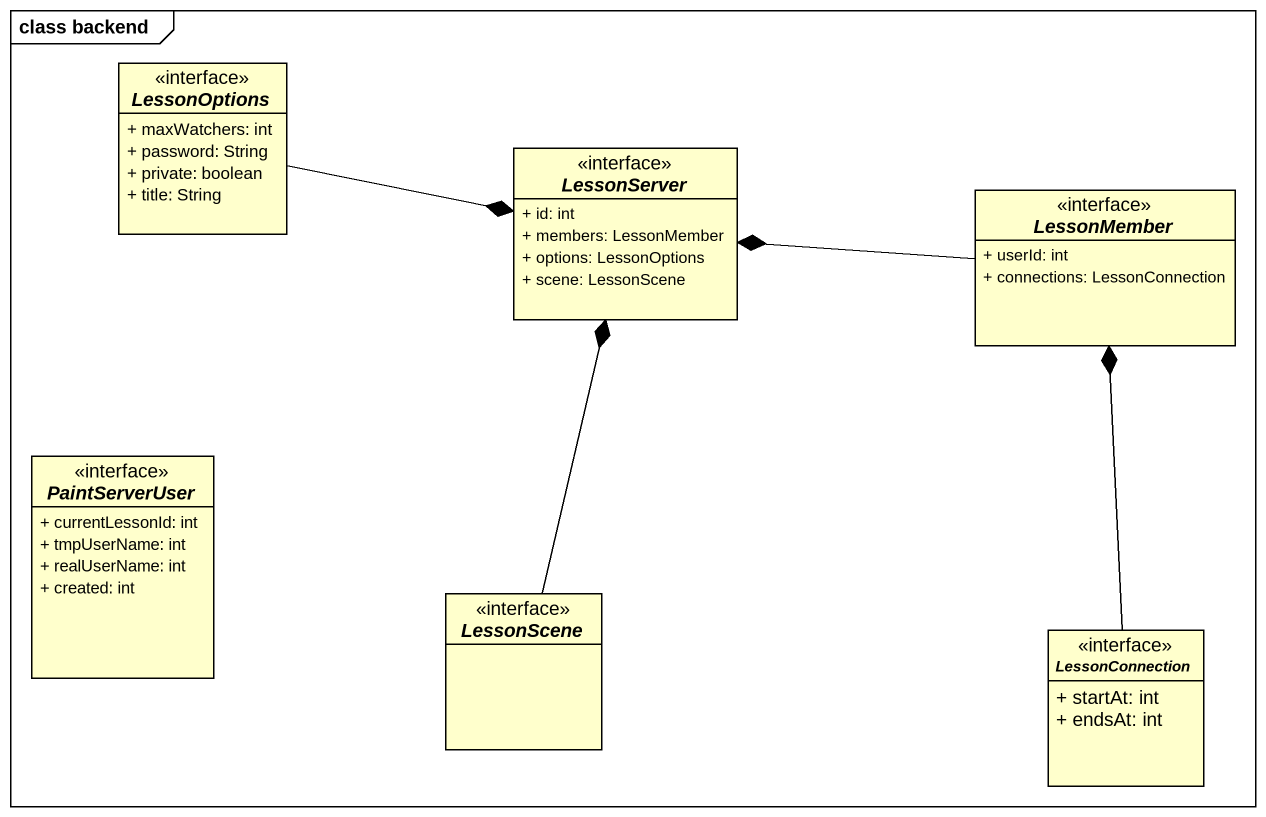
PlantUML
@startuml
mainframe class backend
hide circle
hide empty members
skinparam classAttributeIconSize 0
interface LessonOptions {
  + maxWatchers: int
  + password: String
  + private: boolean
  + title: String
}
interface LessonServer {
  + id: int
  + members: LessonMember
  + options: LessonOptions
  + scene: LessonScene
}
interface LessonMember {
  + userId: int
  + connections: LessonConnection
}
interface PaintServerUser {
  + currentLessonId: int
  + tmpUserName: int
  + realUserName: int
  + created: int
}
interface LessonScene
interface LessonConnection {
  + startAt: int
  + endsAt: int
}
LessonOptions -right-* LessonServer
LessonMember -left-* LessonServer
LessonScene -up-* LessonServer
LessonConnection -up-* LessonMember
@enduml
